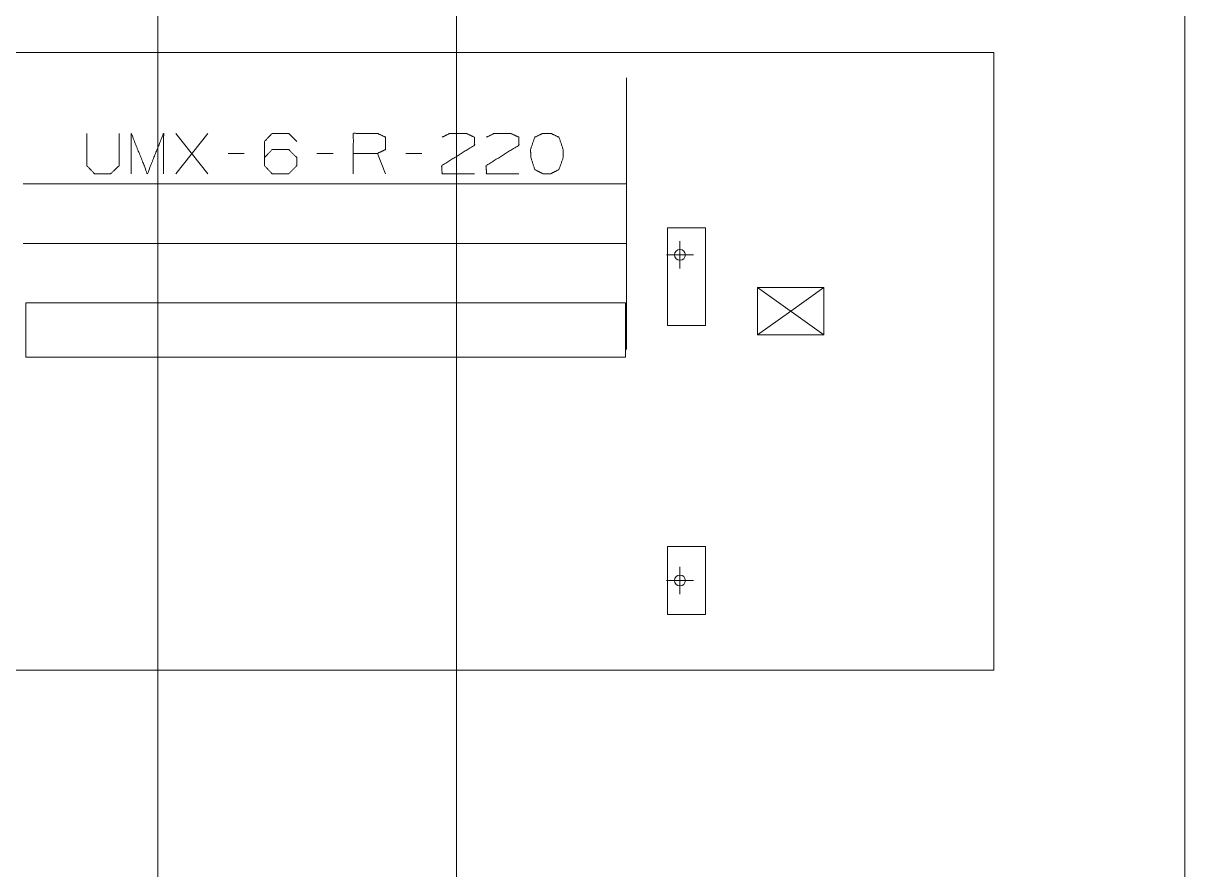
# Model space of a CAD drawing. Header units: millimetres. Extents: x 3056 to 110866, y 16649 to 58349.
# Drawn here: x 86611 to 90886, y 30660 to 33777 of the extents above; entities that cross this region are included whole.
import ezdxf

# ---------------------------------------------------------------- set-up
doc = ezdxf.new("R2010")
doc.units = ezdxf.units.MM
doc.layers.add('1', color=7, linetype='Continuous', true_color=0xffffff)

msp = doc.modelspace()

# ---------------------------------------------------------------- linework, layer by layer
at = {"layer": '1', "color": 143, "linetype": 'Continuous', "lineweight": 13}
for p, q in [((88206.5, 17870.4), (88206.5, 55873.3)), ((87106.5, 52903.3), (87106.5, 17870.4)), ((90886.5, 27999.3), (90886.5, 47349.3))]:
    msp.add_line(p, q, dxfattribs=at)
at = {"layer": '1', "color": 9, "linetype": 'Continuous', "lineweight": 13}
msp.add_line((90886.5, 27999.3), (90886.5, 47349.3), dxfattribs=at)
at = {"layer": '1', "color": 80, "linetype": 'Continuous', "lineweight": 13}
for p, q in [((84556.5, 33669.3), (90183.5, 33669.3)), ((84556.5, 33669.3), (90183.5, 33669.3)), ((90183.5, 33669.3), (90183.5, 31395.3)), ((90183.5, 33669.3), (90183.5, 31395.3)), ((87172.6, 33223), (87291.3, 33371.4)), ((87291.3, 33223), (87172.6, 33371.4)), ((87425.1, 33298), (87365.7, 33298)), ((87751.9, 33298), (87692.6, 33298)), ((87945.1, 33223), (87915.4, 33298)), ((88078.8, 33298), (88019.4, 33298)), ((88831.5, 33185.5), (86611.5, 33185.5)), ((89123, 33024.3), (88983, 33024.3)), ((88983, 33024.3), (88983, 32664.3)), ((89123, 32664.3), (89123, 33024.3)), ((86611.5, 32966.4), (88831.5, 32966.4)), ((89028.5, 32974.3), (89028.5, 32874.3)), ((88978.5, 32924.3), (89078.5, 32924.3)), ((89314.5, 32630.3), (89314.5, 32804.3)), ((89558.5, 32630.3), (89314.5, 32804.3)), ((89314.5, 32804.3), (89558.5, 32804.3)), ((89558.5, 32804.3), (89436.5, 32717.3)), ((89558.5, 32804.3), (89558.5, 32630.3)), ((86620.5, 32747.3), (88828.5, 32747.3)), ((86620.5, 32547.3), (86620.5, 32747.3)), ((88828.5, 32747.3), (88828.5, 32547.3)), ((89314.5, 32630.3), (89436.5, 32717.3)), ((88983, 32664.3), (89123, 32664.3)), ((89558.5, 32630.3), (89314.5, 32630.3)), ((88828.5, 32547.3), (86620.5, 32547.3)), ((88983, 31850.3), (88983, 31600.3)), ((89123, 31850.3), (88983, 31850.3)), ((89123, 31600.3), (89123, 31850.3)), ((89028.5, 31775.3), (89028.5, 31675.3)), ((88978.5, 31725.3), (89078.5, 31725.3)), ((88983, 31600.3), (89123, 31600.3)), ((90183.5, 31395.3), (84556.5, 31395.3)), ((90183.5, 31395.3), (84556.5, 31395.3))]:
    msp.add_line(p, q, dxfattribs=at)
for centre in [(89028.5, 32924.3), (89028.5, 31725.3)]:
    msp.add_circle(centre, 20, dxfattribs=at)
for points, knots in [([(88831.5, 33075.9), (88831.5, 33086.1), (88831.5, 33096.3), (88831.5, 33106.5), (88831.5, 33116.7), (88831.5, 33126.9), (88831.5, 33137), (88831.5, 33147.1), (88831.5, 33157.2), (88831.5, 33167.2), (88831.5, 33177.2), (88831.5, 33187.2), (88831.5, 33197.1), (88831.5, 33207), (88831.5, 33216.8), (88831.5, 33226.6), (88831.5, 33231.4), (88831.5, 33241.1), (88831.5, 33250.7), (88831.5, 33260.2), (88831.5, 33269.6), (88831.5, 33279), (88831.5, 33283.7), (88831.5, 33292.9), (88831.5, 33302), (88831.5, 33311.1), (88831.5, 33320), (88831.5, 33328.9), (88831.5, 33337.6), (88831.5, 33346.3), (88831.5, 33354.8), (88831.5, 33363.2), (88831.5, 33371.5), (88831.5, 33379.7), (88831.5, 33387.7), (88831.5, 33395.6), (88831.5, 33403.4), (88831.5, 33411), (88831.5, 33418.5), (88831.5, 33425.9), (88831.5, 33433.1), (88831.5, 33436.6), (88831.5, 33443.6), (88831.5, 33450.4), (88831.5, 33457.1), (88831.5, 33463.6), (88831.5, 33470), (88831.5, 33476.2), (88831.5, 33482.2), (88831.5, 33488.1), (88831.5, 33493.8), (88831.5, 33499.3), (88831.5, 33504.6), (88831.5, 33509.8), (88831.5, 33514.8), (88831.5, 33519.6), (88831.5, 33524.2), (88831.5, 33528.6), (88831.5, 33532.8), (88831.5, 33536.9), (88831.5, 33540.7), (88831.5, 33544.4), (88831.5, 33547.9), (88831.5, 33551.1), (88831.5, 33554.2), (88831.5, 33557.1), (88831.5, 33559.8), (88831.5, 33562.2), (88831.5, 33564.5), (88831.5, 33566.6), (88831.5, 33568.4), (88831.5, 33570.1), (88831.5, 33571.5), (88831.5, 33572.8), (88831.5, 33573.8), (88831.5, 33574.6), (88831.5, 33575.3), (88831.5, 33575.7), (88831.5, 33575.8), (88831.5, 33575.9)], [0, 0, 0.020394, 0.040788, 0.061161, 0.081508, 0.101822, 0.122095, 0.142314, 0.162476, 0.182568, 0.202587, 0.22252, 0.242359, 0.262102, 0.281729, 0.301245, 0.310939, 0.330259, 0.349446, 0.368481, 0.387367, 0.406094, 0.415413, 0.43388, 0.452169, 0.470271, 0.488173, 0.505874, 0.523368, 0.54064, 0.55769, 0.574502, 0.59108, 0.60741, 0.623487, 0.639309, 0.654861, 0.670138, 0.68514, 0.699856, 0.714281, 0.721346, 0.735321, 0.748989, 0.762351, 0.775389, 0.788111, 0.800498, 0.812558, 0.824274, 0.835651, 0.846679, 0.857358, 0.867676, 0.877635, 0.887224, 0.896447, 0.9053, 0.913772, 0.921868, 0.929578, 0.936902, 0.943834, 0.950375, 0.956518, 0.962265, 0.967615, 0.972557, 0.977098, 0.98123, 0.98495, 0.988268, 0.991168, 0.993661, 0.995735, 0.997402, 0.998645, 0.999481, 0.999794, 1, 1]), ([(86845.7, 33371.4), (86845.7, 33252.7), (86873.8, 33223), (86933.2, 33223), (86964.4, 33252.7), (86964.4, 33371.4)], [0, 0, 0.311783, 0.419156, 0.57504, 0.688217, 1, 1]), ([(87009.1, 33223), (87009.1, 33371.4), (87068.5, 33223), (87127.9, 33371.4), (87127.9, 33223)], [0, 0, 0.240728, 0.500002, 0.759272, 1, 1]), ([(87499.4, 33282.4), (87527.6, 33312.1), (87588.5, 33312.1), (87618.2, 33282.4), (87618.2, 33252.7), (87588.5, 33223), (87527.6, 33223), (87499.4, 33252.7), (87499.4, 33341.7), (87527.6, 33371.4), (87588.5, 33371.4), (87618.2, 33341.7)], [0, 0, 0.074328, 0.185085, 0.261392, 0.315347, 0.391654, 0.502411, 0.576739, 0.738608, 0.812936, 0.923693, 1, 1]), ([(87826.3, 33223), (87826.3, 33371.4), (87915.4, 33371.4), (87945.1, 33357.4), (87945.1, 33312.1), (87915.4, 33298), (87826.3, 33298)], [0, 0, 0.339238, 0.54277, 0.617841, 0.721397, 0.796468, 1, 1]), ([(88153.2, 33357.4), (88181.3, 33371.4), (88242.3, 33371.4), (88271.9, 33357.4), (88271.9, 33327.7), (88151.6, 33252.7), (88153.2, 33223), (88271.9, 33223)], [0, 0, 0.070635, 0.207523, 0.281311, 0.348001, 0.666468, 0.73325, 1, 1]), ([(88316.6, 33357.4), (88344.8, 33371.4), (88405.7, 33371.4), (88435.4, 33357.4), (88435.4, 33327.7), (88315.1, 33252.7), (88316.6, 33223), (88435.4, 33223)], [0, 0, 0.070635, 0.207523, 0.281311, 0.348001, 0.666468, 0.73325, 1, 1]), ([(88553.5, 33223), (88583.2, 33238.6), (88598.8, 33282.4), (88598.8, 33312.1), (88583.2, 33357.4), (88553.5, 33371.4), (88523.8, 33371.4), (88494.1, 33357.4), (88478.5, 33312.1), (88480.1, 33282.4), (88494.1, 33238.6), (88523.8, 33223), (88553.5, 33223)], [0, 0, 0.076269, 0.181883, 0.249379, 0.358348, 0.433027, 0.500517, 0.575207, 0.684171, 0.75176, 0.856231, 0.93251, 1, 1]), ([(88831.5, 32575.9), (88831.5, 32576.1), (88831.5, 32576.4), (88831.5, 32576.9), (88831.5, 32577.2), (88831.5, 32578.1), (88831.5, 32579.1), (88831.5, 32580.4), (88831.5, 32581.8), (88831.5, 32583.5), (88831.5, 32585.3), (88831.5, 32587.4), (88831.5, 32589.7), (88831.5, 32590.9), (88831.5, 32593.4), (88831.5, 32596.2), (88831.5, 32599.2), (88831.5, 32602.3), (88831.5, 32605.7), (88831.5, 32609.3), (88831.5, 32613), (88831.5, 32617), (88831.5, 32621.1), (88831.5, 32625.5), (88831.5, 32630), (88831.5, 32634.7), (88831.5, 32639.6), (88831.5, 32642.1), (88831.5, 32647.3), (88831.5, 32652.6), (88831.5, 32658.1), (88831.5, 32663.8), (88831.5, 32669.7), (88831.5, 32675.7), (88831.5, 32681.9), (88831.5, 32685), (88831.5, 32691.5), (88831.5, 32698.1), (88831.5, 32701.5), (88831.5, 32708.3), (88831.5, 32715.3), (88831.5, 32718.8), (88831.5, 32726), (88831.5, 32733.4), (88831.5, 32740.9), (88831.5, 32748.5), (88831.5, 32756.3), (88831.5, 32764.2), (88831.5, 32772.2), (88831.5, 32780.4), (88831.5, 32788.7), (88831.5, 32797.1), (88831.5, 32805.6), (88831.5, 32814.3), (88831.5, 32823), (88831.5, 32831.9), (88831.5, 32840.8), (88831.5, 32849.9), (88831.5, 32859), (88831.5, 32868.2), (88831.5, 32877.6), (88831.5, 32887), (88831.5, 32896.4), (88831.5, 32906), (88831.5, 32915.6), (88831.5, 32925.3), (88831.5, 32935.1), (88831.5, 32940), (88831.5, 32949.8), (88831.5, 32959.7), (88831.5, 32969.7), (88831.5, 32979.7), (88831.5, 32989.7), (88831.5, 32999.7), (88831.5, 33009.8), (88831.5, 33020), (88831.5, 33030.1), (88831.5, 33040.3), (88831.5, 33050.5), (88831.5, 33060.6), (88831.5, 33070.8), (88831.5, 33075.9)], [0, 0, 0.000212, 0.000831, 0.001873, 0.002603, 0.004265, 0.006339, 0.008832, 0.011732, 0.015049, 0.018775, 0.022908, 0.027442, 0.029813, 0.034962, 0.040508, 0.046455, 0.0528, 0.059536, 0.066664, 0.074184, 0.082084, 0.090371, 0.099033, 0.108071, 0.11748, 0.127254, 0.132323, 0.142647, 0.15332, 0.164348, 0.175725, 0.187441, 0.1995, 0.211888, 0.218169, 0.231049, 0.244252, 0.251009, 0.264678, 0.278653, 0.285717, 0.300142, 0.314858, 0.32986, 0.345137, 0.360689, 0.376511, 0.392587, 0.408917, 0.425496, 0.442313, 0.459357, 0.476629, 0.494124, 0.511824, 0.529726, 0.547829, 0.566117, 0.584584, 0.603227, 0.622033, 0.640999, 0.660112, 0.679363, 0.698752, 0.718267, 0.728083, 0.747768, 0.767559, 0.787445, 0.807421, 0.827476, 0.847601, 0.867793, 0.888039, 0.908333, 0.928663, 0.949026, 0.969404, 0.989798, 1, 1])]:
    msp.add_open_spline(points, degree=1, knots=knots, dxfattribs=at)

doc.saveas('drawing.dxf')
